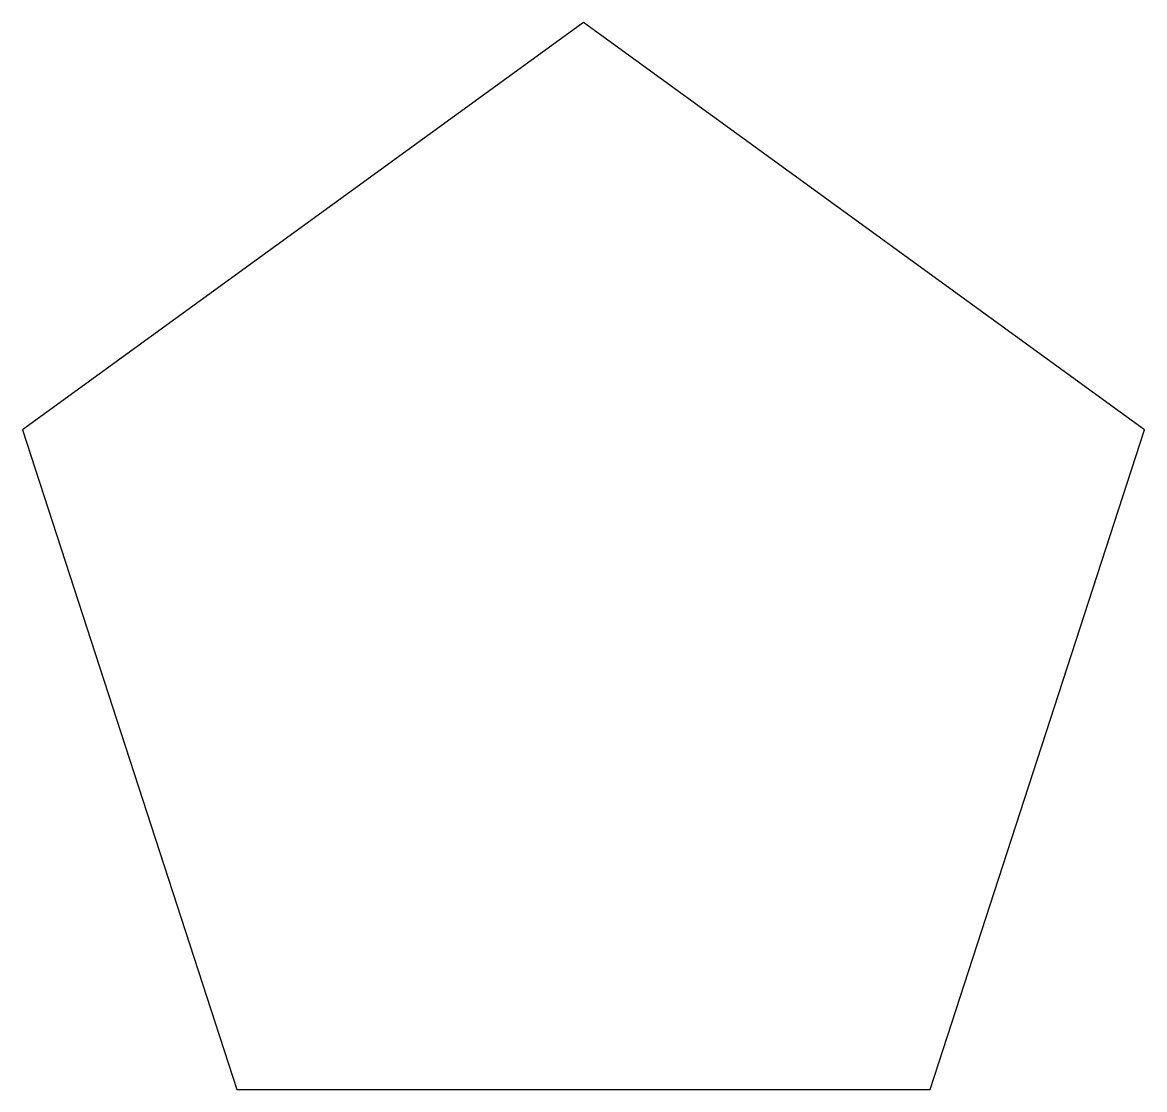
# Model space of a CAD drawing. Units: millimetres at full size, sheet at 1:100. Extents: x -3615 to -1997, y -3490 to -1951.
import ezdxf

# ---------------------------------------------------------------- set-up
doc = ezdxf.new("R2010")
doc.units = ezdxf.units.MM
doc.header["$LTSCALE"] = 100
doc.layers.add('0-0', color=7, linetype='Continuous')

msp = doc.modelspace()

# ---------------------------------------------------------------- linework, layer by layer
at = {"layer": '0-0'}
msp.add_lwpolyline([(-3306.1, -3489.8), (-2306.1, -3489.8), (-1997.1, -2538.7), (-2806.1, -1951), (-3615.1, -2538.7)], close=True, dxfattribs=at)

doc.saveas('drawing.dxf')
